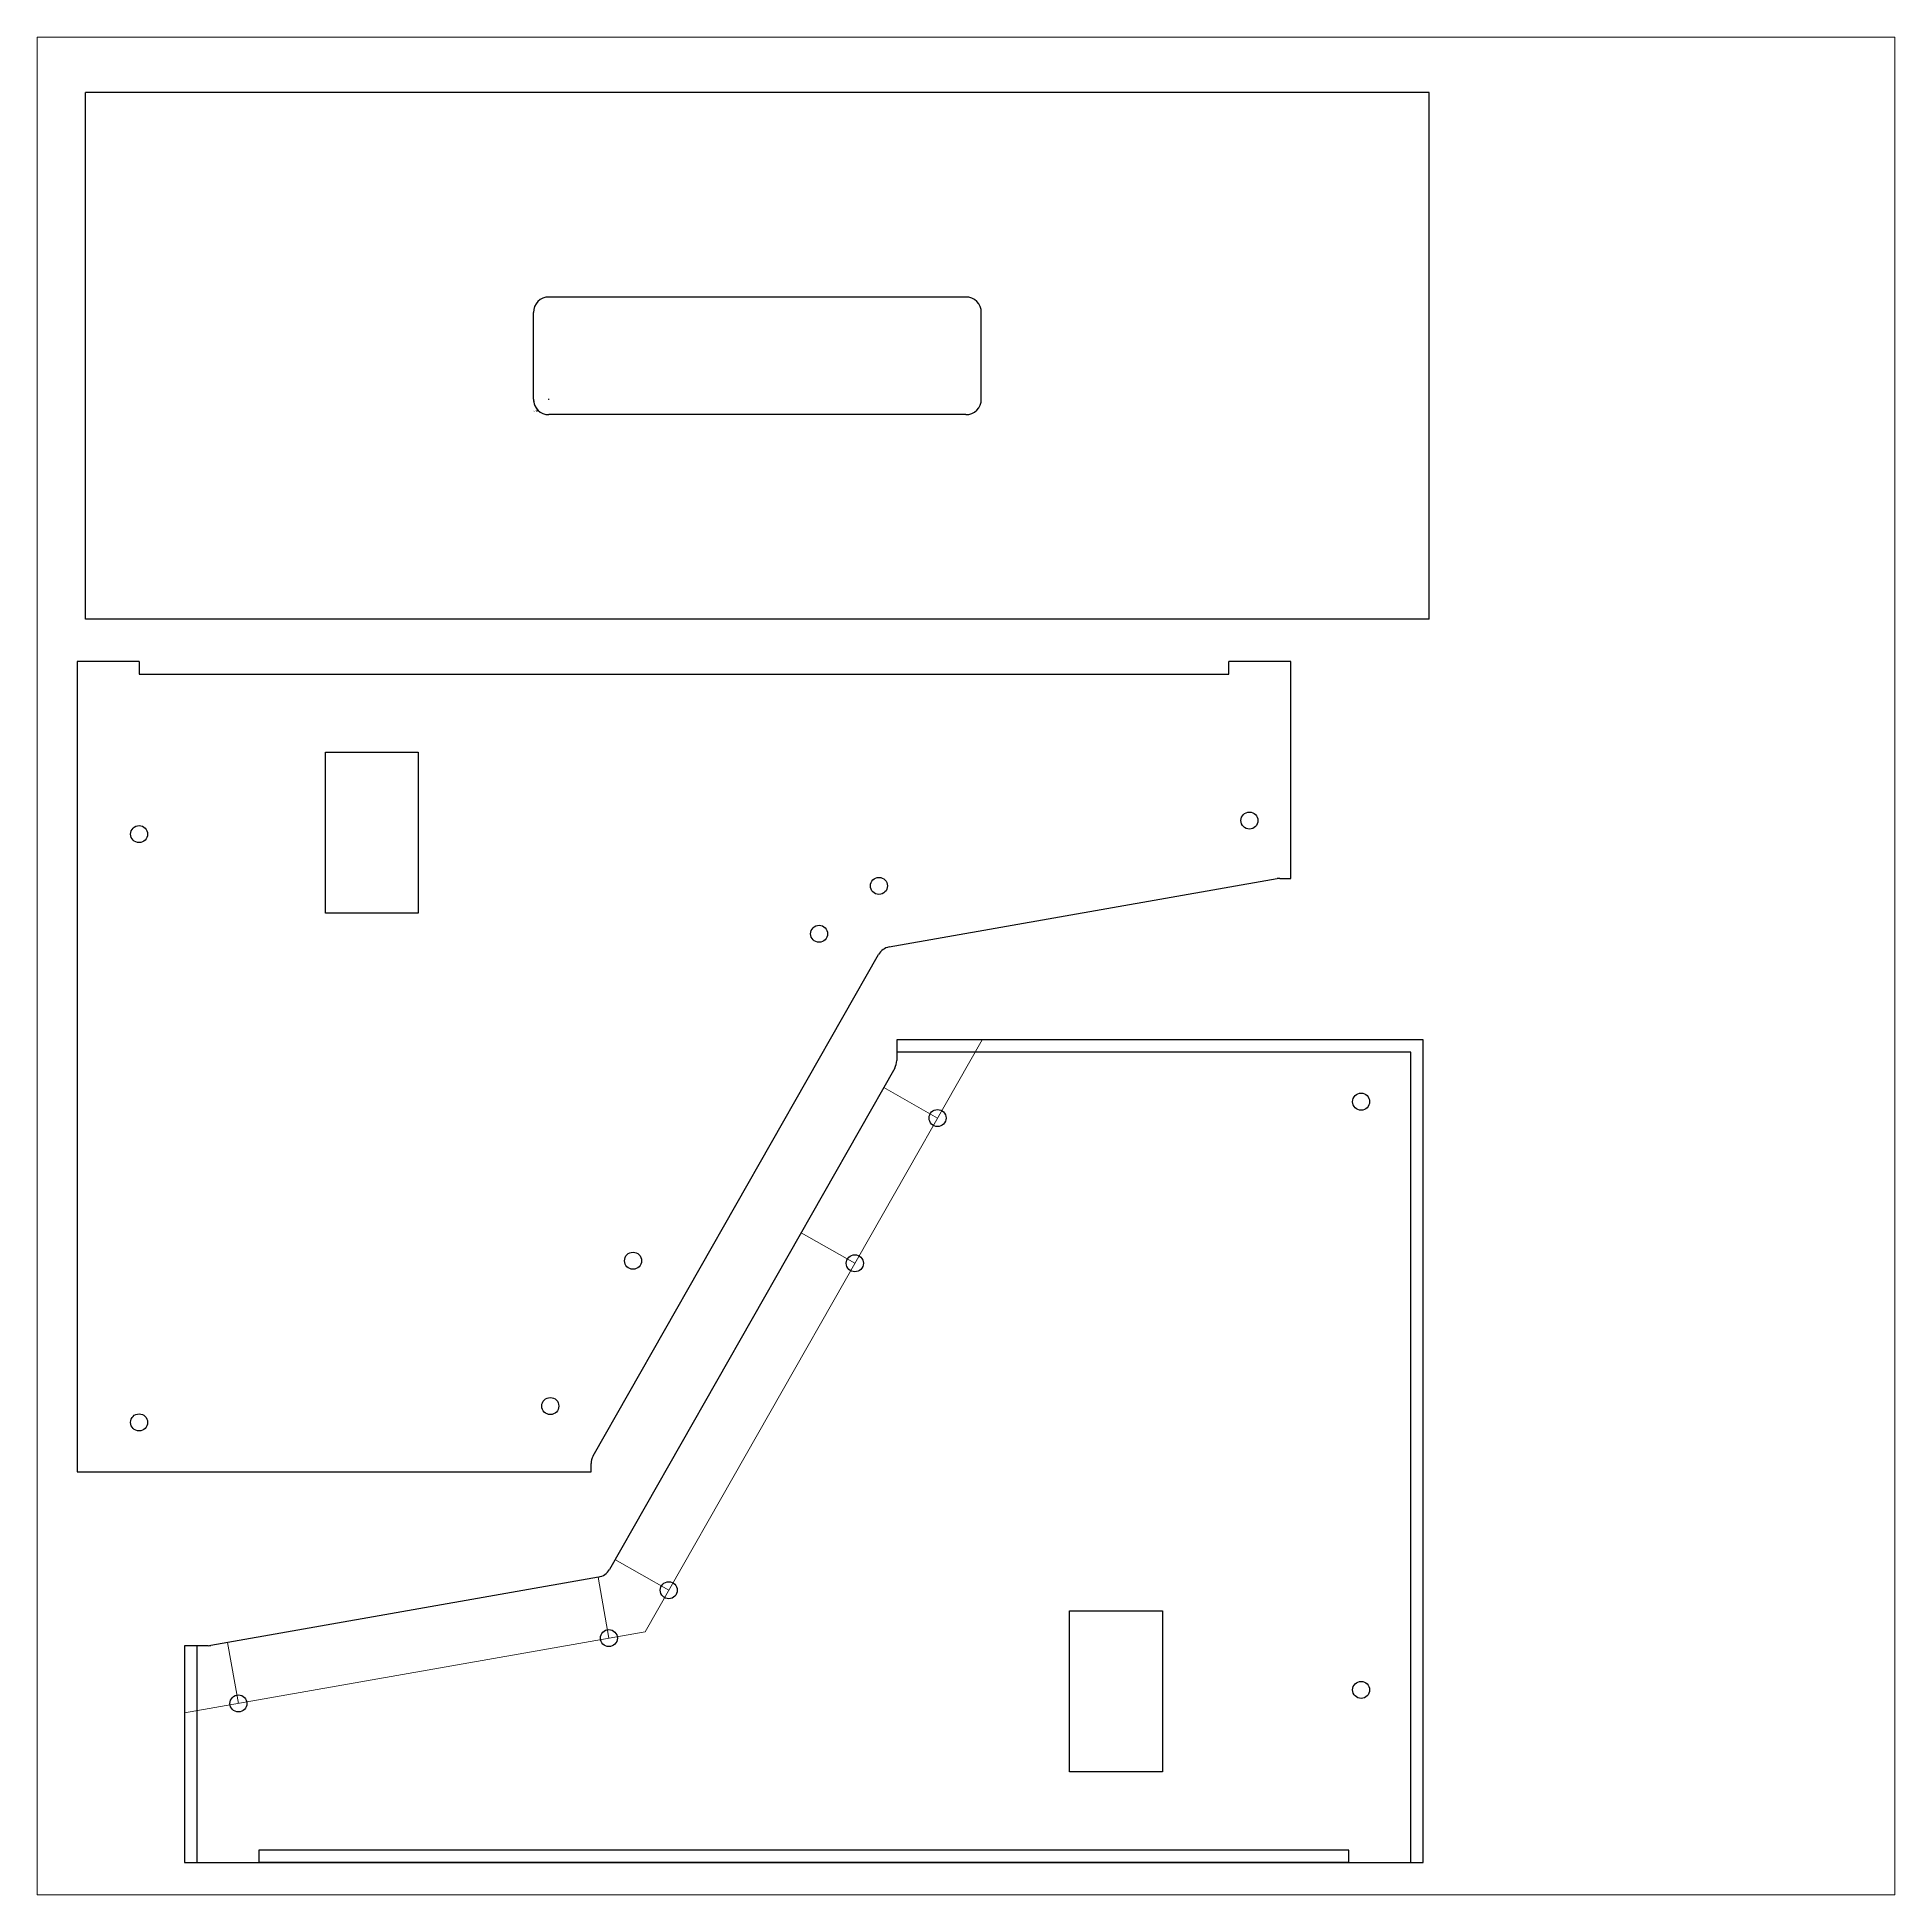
# Model space of a CAD drawing. Extents: x 0 to 600, y 0 to 600.
import ezdxf

# ---------------------------------------------------------------- set-up
doc = ezdxf.new("R2010")
doc.units = 0
doc.header["$MEASUREMENT"] = 0
doc.layers.get('0').update_dxf_attribs({"linetype": 'CONTINUOUS'})
doc.layers.get('Defpoints').update_dxf_attribs({"linetype": 'CONTINUOUS'})
doc.layers.add('Construction', color=2, linetype='CONTINUOUS', lineweight=0)
doc.layers.add('DIMENSION', color=3, linetype='CONTINUOUS', lineweight=25)
doc.layers.add('innersheet', color=3, linetype='CONTINUOUS')
doc.styles.get("Standard").update_dxf_attribs({"font": 'ARIAL.TTF'})
doc.dimstyles.get("Standard").update_dxf_attribs({"dimtxt": 0.18, "dimasz": 0.18, "dimexe": 0.18, "dimexo": 0.0625, "dimgap": 0.09, "dimtad": 0, "dimtih": 1, "dimtoh": 1, "dimdec": 4, "dimzin": 0, "dimdsep": 46, "dimtxsty": 'STANDARD', "dimcen": 0.09, "dimadec": 0, "dimazin": 0, "dimtfac": 1, "dimtdec": 4, "dimtofl": 0, "dimtmove": 0, "dimatfit": 3, "dimfxl": 1, "dimtolj": 1, "dimtzin": 0, "dimarcsym": 0})

# ---------------------------------------------------------------- blocks, each defined once
blk = doc.blocks.new('*D14')
at = {"layer": 'Defpoints', "color": 0}
for p in [(165.279803, 483.07233), (161.744269, 479.536796)]:
    blk.add_point(p, dxfattribs=at)
at = {"layer": 'DIMENSION', "color": 0}
for p, q in [((165.189803, 483.07233), (165.369803, 483.07233)), ((165.279803, 482.98233), (165.279803, 483.16233))]:
    blk.add_line(p, q, dxfattribs=at)
at = {"layer": 'DIMENSION', "color": 0, "lineweight": -2}
for p in [(161.309711, 479.282238), (161.744269, 479.536796)]:
    blk.add_line(p, (161.489711, 479.282238), dxfattribs=at)
blk.add_arc((165.279803, 483.07233), 5, 180.716202, 227.062759, dxfattribs=at)
at = {"layer": 'DIMENSION', "color": 0}
blk.add_solid([(161.638203, 479.388304), (161.595777, 479.43073), (161.744269, 479.536796)], dxfattribs=at)
at = {"layer": 'DIMENSION', "color": 0, "linetype": 'ByBlock', "insert": (160.760801, 479.282238), "char_height": 0.18, "attachment_point": 5}
blk.add_mtext('\\A1;R5.0000', dxfattribs=at)
blk = doc.blocks.new('_None')

msp = doc.modelspace()

# ---------------------------------------------------------------- linework, layer by layer
at = {"linetype": 'ByBlock'}
for p, q in [((449.613136, 582.07233), (15.613136, 582.07233)), ((15.613136, 412.07233), (15.613136, 582.07233)), ((449.613136, 412.07233), (449.613136, 582.07233)), ((299.946469, 516.07233), (165.279803, 516.07233)), ((160.279803, 483.07233), (160.279803, 511.07233)), ((304.946469, 483.07233), (304.946469, 511.07233)), ((299.946469, 478.07233), (165.279803, 478.07233)), ((449.613136, 412.07233), (15.613136, 412.07233)), ((12.922376, 398.305395), (12.922376, 136.598758)), ((32.922376, 398.305395), (12.922376, 398.305395)), ((32.922376, 398.305395), (32.922376, 394.305395)), ((384.922376, 394.305395), (384.922376, 398.305395)), ((404.922376, 398.305395), (384.922376, 398.305395)), ((404.922376, 328.305395), (404.922376, 398.305395)), ((32.922376, 394.305395), (384.922376, 394.305395)), ((275.212151, 306.13929), (400.491578, 328.229433)), ((401.359819, 328.305395), (404.922376, 328.305395)), ((179.576787, 141.748686), (271.734803, 303.688278)), ((277.622027, 276.181959), (277.622027, 269.505057)), ((447.622027, 276.181959), (277.622027, 276.181959)), ((447.622027, 10.475322), (447.622027, 276.181959)), ((276.967616, 267.032031), (184.809599, 105.092439)), ((178.922376, 136.598758), (178.922376, 139.27566)), ((12.922376, 136.598758), (178.922376, 136.598758)), ((181.332252, 102.641426), (56.052825, 80.551283)), ((55.184584, 80.475322), (47.622027, 80.475322)), ((47.622027, 80.475322), (47.622027, 10.475322)), ((47.622027, 10.475322), (447.622027, 10.475322))]:
    msp.add_line(p, q, dxfattribs=at)
for points in [[(93.082489, 369.044836), (123.082489, 369.044836), (123.082489, 317.044836), (93.082489, 317.044836)], [(363.461913, 39.735881), (333.461913, 39.735881), (333.461913, 91.735881), (363.461913, 91.735881)]]:
    msp.add_lwpolyline(points, close=True, dxfattribs=at)
for centre in [(391.540566, 346.959661), (32.922376, 342.598758), (271.886424, 325.861407), (252.547382, 310.408529), (427.622027, 256.181959), (290.800237, 250.902354), (192.452848, 204.810722), (264.091555, 203.969995), (165.744166, 157.878363), (32.922376, 152.598758), (203.997021, 98.372188), (184.657979, 82.91931), (427.622027, 66.181959), (65.003837, 61.821056)]:
    msp.add_circle(centre, 2.75, dxfattribs=at)
for centre, start, end in [((165.279803, 511.07233), 90, 180), ((299.946469, 511.07233), 0, 90), ((165.279803, 483.07233), 180, 270), ((299.946469, 483.07233), 270, 0), ((401.359819, 323.305395), 90, 100), ((276.080392, 301.215252), 100, 150.356278), ((272.622027, 269.505057), 330.356278, 0), ((183.922376, 139.27566), 150.356278, 180), ((180.464011, 107.565465), 280, 330.356278), ((55.184584, 85.475322), 270, 280)]:
    msp.add_arc(centre, 5, start, end, dxfattribs=at)
at = {"layer": 'Construction', "linetype": 'ByBlock'}
for p, q in [((305.186579, 276.181959), (196.379128, 84.986065)), ((273.417882, 260.794458), (290.800237, 250.902354)), ((246.7092, 213.862099), (264.091555, 203.969995)), ((186.614666, 108.264292), (203.997021, 98.372188)), ((181.185015, 102.615465), (184.657979, 82.91931)), ((196.379128, 84.986065), (47.622027, 58.756174)), ((61.530873, 81.517211), (65.003837, 61.821056))]:
    msp.add_line(p, q, dxfattribs=at)
msp.add_lwpolyline([(0, 0), (600, 0), (600, 600), (0, 600)], close=True, dxfattribs=at)
at = {"layer": 'innersheet', "linetype": 'ByBlock'}
for p, q in [((443.622027, 272.181959), (277.622027, 272.181959)), ((443.622027, 10.475322), (443.622027, 272.181959)), ((51.622027, 80.475322), (51.622027, 10.475322)), ((71.622027, 14.475322), (71.622027, 10.475322)), ((423.622027, 14.475322), (71.622027, 14.475322)), ((423.622027, 10.475322), (423.622027, 14.475322)), ((423.622027, 10.475322), (71.622027, 10.475322))]:
    msp.add_line(p, q, dxfattribs=at)

# ---------------------------------------------------------------- dimensions: what is measured, and where the dimension line sits
at = {"layer": 'DIMENSION'}
dim = msp.add_radius_dim(center=(165.279803, 483.07233), mpoint=(161.744269, 479.536796), dimstyle='Standard', override={"dimlfac": 1, "dimtxsty": 'STANDARD', "dimblk1": 'None', "dimsah": 1, "dimse1": 0, "dimtolj": 1}, dxfattribs=at)
dim.commit()
dim.dimension.update_dxf_attribs({"geometry": '*D14', "text_midpoint": (160.760801, 479.282238)})

doc.saveas('drawing.dxf')
